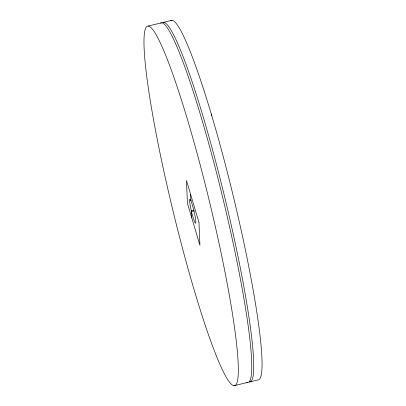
<?xml version="1.0" encoding="UTF-8"?>
<svg xmlns="http://www.w3.org/2000/svg" width="406" height="406" viewBox="0 0 406 406"><rect width="100%" height="100%" fill="white"/><g stroke="black" fill="none" stroke-linecap="round" stroke-linejoin="round"><path stroke-width="0.61" d="M148.195 26.04L161.659 22.787M163.643 22.31L171.956 20.3M191.602 217.322L191.327 210.78L193.703 210.206M194.332 210.876L191.358 211.597L192.962 216.977A12.287 1.248 76.4 0 0 195.844 221.737A12.287 1.248 76.4 0 0 192.485 205.527L190.881 200.148M234.044 385.7A184.948 18.818 76.4 0 0 186.527 116.4A184.948 18.818 76.4 0 0 152.793 115.512A184.948 18.818 76.4 0 0 234.044 385.7L247.508 382.447M191.327 210.78L191.251 210.47A12.287 1.248 76.4 0 1 190.845 200.803L190.637 194.423M211.267 113.949L211.348 115.847M160.522 23.112A184.948 18.818 76.4 0 1 223.61 201.249A184.948 18.818 76.4 0 1 246.655 382.269M162.501 22.634A184.948 18.818 76.4 0 1 224.68 197.006A184.948 18.818 76.4 0 1 249.487 381.97L257.805 379.96A184.948 18.818 76.4 0 0 232.998 194.997A184.948 18.818 76.4 0 0 170.819 20.625M198.965 222.381L186.476 180.442L187.435 203.34L199.925 245.28L198.965 222.381"/></g></svg>
